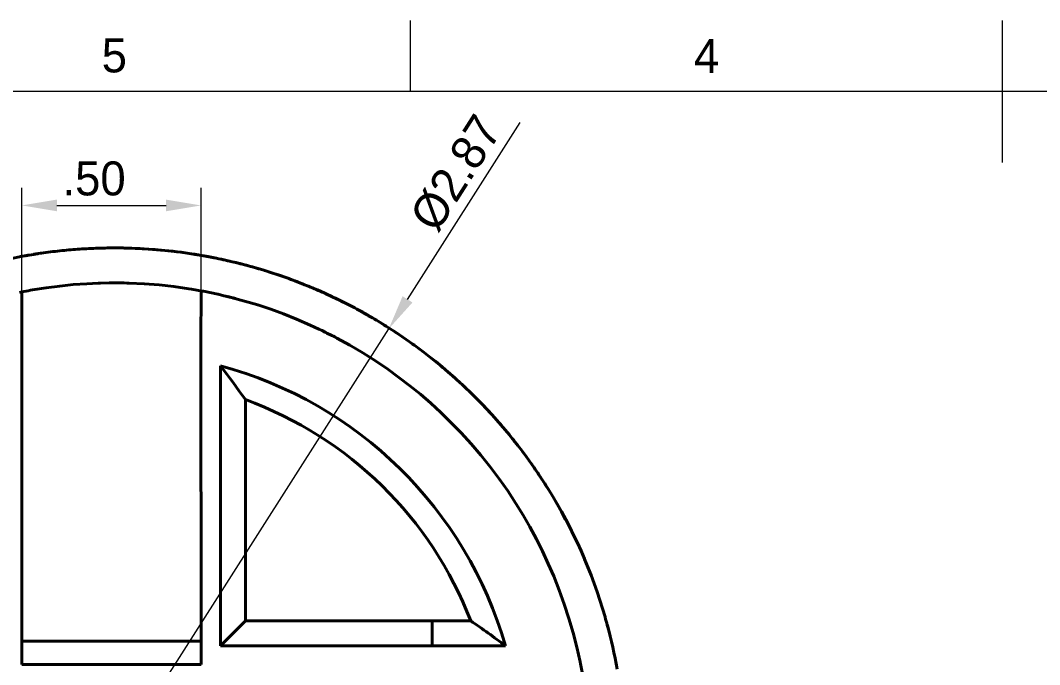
# Model space of a CAD drawing. Header units: inches. Extents: x 0.3 to 10.7, y 0.3 to 8.2.
# Drawn here: x 2.736 to 5.604, y 6.385 to 8.2 of the extents above; entities that cross this region are included whole.
import ezdxf

# ---------------------------------------------------------------- set-up
doc = ezdxf.new("R2010")
doc.units = ezdxf.units.IN
doc.header["$LTSCALE"] = 0.03937
doc.header["$MEASUREMENT"] = 0
for name, color, linetype in [('Annotations', 7, 'Continuous'), ('Border', 7, 'Continuous'), ('Geometries', 7, 'Continuous')]:
    doc.layers.add(name, color=color, linetype=linetype)
doc.styles.add('Shapr0', font='txt', dxfattribs={"height": 0.0957})
doc.styles.add('Shapr2', font='txt', dxfattribs={"height": 0.0957})
doc.dimstyles.new('ISO-25', dxfattribs={"dimtxt": 0.098425, "dimasz": 0.098425, "dimexe": 0.049213, "dimexo": 0.024606, "dimgap": 0.024606, "dimtad": 1, "dimtxsty": 'Standard', "dimcen": 0.098425, "dimadec": 0, "dimazin": 0, "dimtfac": 1, "dimtmove": 0, "dimatfit": 3, "dimfxl": 0.03937, "dimarcsym": 0})

# ---------------------------------------------------------------- blocks, each defined once
blk = doc.blocks.new('*D2')
at = {"layer": 'Annotations', "color": 0, "linetype": 'Continuous', "lineweight": 15}
for p, q in [((3.8252, 7.4142), (4.1421, 7.9122)), ((2.2317, 4.9102), (3.7723, 7.3312)), ((2.1788, 4.8272), (2.126, 4.7442))]:
    blk.add_line(p, q, dxfattribs=at)
at = {"layer": 'Annotations', "color": 0}
for points in [[(3.8113, 7.4231), (3.839, 7.4054), (3.7723, 7.3312)], [(2.1927, 4.8184), (2.165, 4.836), (2.2317, 4.9102)]]:
    blk.add_solid(points, dxfattribs=at)
at = {"layer": 'Defpoints', "color": 0}
for p in [(3.7723, 7.3312), (2.2317, 4.9102)]:
    blk.add_point(p, dxfattribs=at)
at = {"layer": 'Annotations', "color": 0, "lineweight": 15, "insert": (3.9621, 7.7699), "char_height": 0.0957, "attachment_point": 5, "rotation": 57.5284, "style": 'Shapr2'}
blk.add_mtext('%%c2.87', dxfattribs=at)
blk = doc.blocks.new('*D3')
at = {"layer": 'Annotations', "color": 0, "linetype": 'Continuous', "lineweight": 15}
for p, q in [((2.7399, 6.4766), (2.7399, 7.728)), ((3.244, 6.4766), (3.244, 7.728)), ((2.8383, 7.6788), (3.1456, 7.6788))]:
    blk.add_line(p, q, dxfattribs=at)
at = {"layer": 'Annotations', "color": 0}
for points in [[(2.8383, 7.6952), (2.8383, 7.6624), (2.7399, 7.6788)], [(3.1456, 7.6624), (3.1456, 7.6952), (3.244, 7.6788)]]:
    blk.add_solid(points, dxfattribs=at)
at = {"layer": 'Defpoints', "color": 0}
for p in [(3.244, 7.6788), (2.7399, 6.452), (3.244, 6.452)]:
    blk.add_point(p, dxfattribs=at)
at = {"layer": 'Annotations', "color": 0, "lineweight": 15, "insert": (2.943, 7.7542), "char_height": 0.0957, "attachment_point": 5, "style": 'Shapr2'}
blk.add_mtext('.50', dxfattribs=at)

msp = doc.modelspace()

# ---------------------------------------------------------------- linework, layer by layer
at = {"layer": 'Border', "linetype": 'Continuous', "lineweight": 15}
for p, q in [((3.8333, 8), (3.8333, 8.2)), ((5.5, 7.8), (5.5, 8.2)), ((10.5, 8), (0.5, 8))]:
    msp.add_line(p, q, dxfattribs=at)
at = {"layer": 'Geometries', "linetype": 'Continuous', "lineweight": 40}
for p, q in [((2.9634, 7.5586), (2.9637, 7.5586)), ((2.9678, 7.5587), (2.9678, 7.5587)), ((3.0011, 7.5591), (2.9978, 7.5591)), ((3.0111, 7.559), (3.0111, 7.559)), ((3.014, 7.559), (3.0111, 7.559)), ((3.0283, 7.5588), (3.0282, 7.5588)), ((3.0382, 7.5586), (3.0379, 7.5586)), ((2.7571, 7.5384), (2.757, 7.5384)), ((2.757, 7.5383), (2.7571, 7.5384)), ((2.7573, 7.5384), (2.7571, 7.5384)), ((2.7571, 7.5384), (2.7571, 7.5384)), ((2.7571, 7.5384), (2.7574, 7.5384)), ((2.7573, 7.5384), (2.7575, 7.5385)), ((2.7575, 7.5384), (2.7574, 7.5384)), ((2.7604, 7.5389), (2.7575, 7.5384)), ((2.7575, 7.5385), (2.7591, 7.5387)), ((2.7604, 7.539), (2.7591, 7.5387)), ((2.7607, 7.539), (2.7604, 7.5389)), ((2.7734, 7.5411), (2.7731, 7.541)), ((2.7737, 7.5411), (2.7737, 7.5411)), ((2.7797, 7.542), (2.7794, 7.542)), ((2.7858, 7.543), (2.7798, 7.5421)), ((3.2225, 7.5417), (3.2222, 7.5418)), ((3.226, 7.5412), (3.2228, 7.5417)), ((3.2231, 7.5416), (3.2228, 7.5417)), ((3.2231, 7.5416), (3.2259, 7.5412)), ((3.2264, 7.5411), (3.2259, 7.5412)), ((3.226, 7.5412), (3.2259, 7.5412)), ((3.2259, 7.5412), (3.2259, 7.5412)), ((3.2259, 7.5412), (3.226, 7.5411)), ((3.226, 7.5412), (3.2259, 7.5412)), ((3.226, 7.5411), (3.226, 7.5412)), ((3.2262, 7.5411), (3.226, 7.5411)), ((3.226, 7.5411), (3.2263, 7.5411)), ((3.2262, 7.5412), (3.2264, 7.5411)), ((3.2264, 7.5411), (3.2262, 7.5411)), ((3.2264, 7.5411), (3.2263, 7.5411)), ((3.2606, 7.5352), (3.2563, 7.536)), ((2.9541, 7.4599), (2.9229, 7.4584)), ((2.9611, 7.4601), (2.9541, 7.4599)), ((2.9887, 7.4606), (2.9859, 7.4606)), ((2.9869, 7.4606), (2.9859, 7.4606)), ((2.9985, 7.4606), (2.9869, 7.4606)), ((2.9957, 7.4606), (2.9869, 7.4606)), ((2.9887, 7.4606), (2.9958, 7.4606)), ((2.9985, 7.4606), (2.9957, 7.4606)), ((2.9958, 7.4606), (2.9985, 7.4606)), ((2.9987, 7.4606), (2.9985, 7.4606)), ((2.9987, 7.4606), (2.9985, 7.4606)), ((2.9985, 7.4606), (2.9987, 7.4606)), ((3.0006, 7.4606), (2.9987, 7.4606)), ((2.9996, 7.4606), (2.9987, 7.4606)), ((3.0005, 7.4606), (2.9987, 7.4606)), ((2.9996, 7.4606), (3.0003, 7.4606)), ((3, 7.4606), (2.9996, 7.4606)), ((3, 7.4606), (3.0004, 7.4606)), ((3.0003, 7.4606), (3.0004, 7.4606)), ((3.0004, 7.4606), (3.0006, 7.4606)), ((3.0006, 7.4606), (3.0279, 7.4604)), ((3.035, 7.4602), (3.0279, 7.4604)), ((3.035, 7.4602), (3.0397, 7.4601)), ((3.0397, 7.4601), (3.0406, 7.46)), ((2.7395, 7.435), (2.7328, 7.4337)), ((2.7571, 7.4384), (2.7395, 7.435)), ((2.74, 7.2903), (2.7395, 7.435)), ((2.7571, 7.4384), (2.7573, 7.4385)), ((2.7644, 7.4397), (2.7573, 7.4385)), ((3.2173, 7.4429), (3.2469, 7.4377)), ((3.2436, 7.2938), (3.2441, 7.4382)), ((3.3085, 7.4246), (3.3136, 7.4234)), ((3.3339, 7.4184), (3.3085, 7.4246)), ((3.3136, 7.4234), (3.3245, 7.4207)), ((3.3378, 7.4173), (3.3332, 7.4185)), ((3.3355, 7.4179), (3.3339, 7.4183)), ((3.3395, 7.4169), (3.3355, 7.4179)), ((3.3457, 7.4152), (3.3378, 7.4173)), ((3.3457, 7.4152), (3.3395, 7.4169)), ((3.5846, 7.3262), (3.5759, 7.3304)), ((3.5948, 7.3213), (3.5846, 7.3262)), ((3.5948, 7.3213), (3.5984, 7.3194)), ((3.5984, 7.3194), (3.5949, 7.3212)), ((3.6124, 7.3123), (3.5984, 7.3194)), ((2.7397, 7.014), (2.74, 7.2903)), ((3.244, 6.452), (3.2436, 7.2938)), ((3.6168, 7.3101), (3.6124, 7.3123)), ((3.6168, 7.3101), (3.6202, 7.3083)), ((3.6202, 7.3083), (3.6218, 7.3075)), ((3.299, 6.4385), (3.2987, 7.2274)), ((3.9572, 7.1939), (3.9571, 7.194)), ((3.9852, 7.1682), (3.9847, 7.1687)), ((3.987, 7.1665), (3.9852, 7.1682)), ((4.012, 7.1422), (4.0119, 7.1424)), ((3.3687, 7.1318), (3.369, 6.5085)), ((4.0125, 7.1418), (4.012, 7.1422)), ((4.0376, 7.1162), (4.0375, 7.1163)), ((4.039, 7.1148), (4.039, 7.1148)), ((2.7397, 7.014), (2.7399, 6.452)), ((3.369, 6.5085), (3.299, 6.4385)), ((3.369, 6.5085), (3.8945, 6.5084)), ((3.8945, 6.5084), (4.0032, 6.5086)), ((3.8945, 6.4384), (3.8945, 6.5084)), ((2.7399, 6.452), (3.244, 6.452)), ((2.7399, 6.452), (2.7399, 6.3856)), ((3.244, 6.3856), (3.244, 6.452)), ((3.8945, 6.4384), (3.299, 6.4385)), ((4.1005, 6.4388), (3.8945, 6.4384)), ((3.244, 6.3856), (2.7399, 6.3856)), ((4.3119, 6.388), (4.3182, 6.3546))]:
    msp.add_line(p, q, dxfattribs=at)
at = {"layer": 'Geometries', "linetype": 'Continuous', "lineweight": 40, "flags": 128}
for points in [[(2.7867, 7.5431), (2.7921, 7.5439), (2.7946, 7.5443)], [(2.8964, 7.5553), (2.8965, 7.5553), (2.9025, 7.5557), (2.9084, 7.5561), (2.9143, 7.5565), (2.9153, 7.5565)], [(2.9501, 7.5582), (2.9501, 7.5582), (2.9503, 7.5582), (2.9505, 7.5582), (2.9508, 7.5582), (2.9512, 7.5583), (2.9518, 7.5583), (2.9525, 7.5583), (2.9532, 7.5583), (2.954, 7.5583), (2.9549, 7.5584), (2.956, 7.5584), (2.9569, 7.5584), (2.9578, 7.5585), (2.9588, 7.5585), (2.9592, 7.5585), (2.9596, 7.5585), (2.9599, 7.5585), (2.9603, 7.5585), (2.9607, 7.5585), (2.9611, 7.5585), (2.9615, 7.5586), (2.963, 7.5586)], [(2.963, 7.5586), (2.963, 7.5586), (2.9634, 7.5586)], [(2.9637, 7.5586), (2.9646, 7.5586), (2.9662, 7.5587), (2.9677, 7.5587)], [(2.9678, 7.5587), (2.968, 7.5587), (2.974, 7.5588), (2.9799, 7.5589), (2.9859, 7.559), (2.9918, 7.559), (2.9955, 7.5591)], [(2.9955, 7.5591), (2.9978, 7.5591), (2.9978, 7.5591)], [(2.9988, 7.5591), (2.9986, 7.5591), (2.9985, 7.5591), (2.9983, 7.5591), (2.9981, 7.5591), (2.998, 7.5591), (2.9978, 7.5591), (2.9978, 7.5591)], [(3.0011, 7.5591), (3.0037, 7.5591), (3.0097, 7.559), (3.0111, 7.559)], [(3.0111, 7.559), (3.0112, 7.559), (3.0125, 7.559), (3.0138, 7.559), (3.0143, 7.559), (3.0147, 7.559), (3.0151, 7.559), (3.0155, 7.559), (3.0159, 7.559), (3.0164, 7.559), (3.0168, 7.559), (3.0182, 7.559), (3.0196, 7.5589), (3.0208, 7.5589), (3.0211, 7.5589)], [(3.014, 7.559), (3.0157, 7.559), (3.0216, 7.5589), (3.0276, 7.5588), (3.0282, 7.5588)], [(3.0211, 7.5589), (3.0219, 7.5589), (3.0229, 7.5589), (3.0238, 7.5589), (3.0246, 7.5589), (3.0252, 7.5589), (3.0258, 7.5589), (3.0263, 7.5588), (3.0269, 7.5588), (3.0273, 7.5588), (3.0276, 7.5588), (3.0279, 7.5588), (3.028, 7.5588), (3.0281, 7.5588), (3.0282, 7.5588), (3.0282, 7.5588)], [(3.028, 7.5588), (3.0279, 7.5588), (3.0276, 7.5588), (3.0273, 7.5588), (3.0269, 7.5588), (3.0263, 7.5588), (3.0258, 7.5589), (3.0252, 7.5589), (3.0246, 7.5589), (3.0238, 7.5589), (3.0229, 7.5589), (3.022, 7.5589), (3.0211, 7.5589)], [(3.0379, 7.5586), (3.0377, 7.5586), (3.0365, 7.5586), (3.0352, 7.5586), (3.0339, 7.5587), (3.0329, 7.5587), (3.0318, 7.5587), (3.0308, 7.5587), (3.0297, 7.5588), (3.0287, 7.5588), (3.028, 7.5588)], [(3.0282, 7.5588), (3.0282, 7.5588), (3.0281, 7.5588), (3.028, 7.5588), (3.028, 7.5588)], [(3.0283, 7.5588), (3.0335, 7.5587), (3.0377, 7.5586)], [(2.7356, 7.5345), (2.7356, 7.5345), (2.7419, 7.5357), (2.7482, 7.5368), (2.7544, 7.5379), (2.757, 7.5383)], [(2.757, 7.5384), (2.7567, 7.5383), (2.7557, 7.5381), (2.7547, 7.538), (2.7537, 7.5378), (2.7526, 7.5376), (2.7515, 7.5374), (2.7504, 7.5372), (2.7493, 7.537), (2.7481, 7.5368), (2.7475, 7.5367)], [(2.7607, 7.539), (2.7607, 7.539), (2.767, 7.54), (2.7731, 7.541)], [(2.7755, 7.5414), (2.7754, 7.5414), (2.7752, 7.5413), (2.775, 7.5413), (2.7748, 7.5413), (2.7746, 7.5412), (2.7744, 7.5412), (2.7742, 7.5412), (2.7741, 7.5412), (2.774, 7.5411), (2.7738, 7.5411), (2.7737, 7.5411), (2.7736, 7.5411), (2.7735, 7.5411), (2.7734, 7.5411), (2.7734, 7.541), (2.7733, 7.541), (2.7732, 7.541), (2.7732, 7.541), (2.7732, 7.541), (2.7731, 7.541), (2.7731, 7.541), (2.7731, 7.541), (2.7731, 7.541), (2.7731, 7.541)], [(2.7734, 7.5411), (2.7795, 7.542), (2.7798, 7.5421)], [(2.7794, 7.542), (2.7793, 7.542), (2.779, 7.5419), (2.7788, 7.5419), (2.7786, 7.5419), (2.7784, 7.5418), (2.7782, 7.5418), (2.778, 7.5418), (2.7778, 7.5418), (2.7777, 7.5417), (2.7775, 7.5417), (2.7772, 7.5416), (2.7768, 7.5416), (2.7765, 7.5415), (2.7762, 7.5415), (2.7759, 7.5415), (2.7757, 7.5414), (2.7755, 7.5414)], [(2.7858, 7.543), (2.7857, 7.543), (2.7856, 7.5429), (2.7854, 7.5429), (2.7852, 7.5429), (2.785, 7.5429), (2.7848, 7.5428), (2.7846, 7.5428), (2.7843, 7.5428), (2.7841, 7.5427), (2.7838, 7.5427), (2.7836, 7.5426), (2.7834, 7.5426), (2.783, 7.5425), (2.7825, 7.5425), (2.7822, 7.5424), (2.7818, 7.5424), (2.7814, 7.5423), (2.7811, 7.5423), (2.7807, 7.5422), (2.7804, 7.5422), (2.7801, 7.5421), (2.7798, 7.5421), (2.7797, 7.542)], [(2.7858, 7.543), (2.7858, 7.543), (2.7867, 7.5431)], [(3.2225, 7.5417), (3.2247, 7.5414), (3.2259, 7.5412)], [(3.2259, 7.5412), (3.2245, 7.5414), (3.2231, 7.5416)], [(3.2264, 7.5411), (3.231, 7.5403), (3.2373, 7.5393), (3.2436, 7.5382), (3.2454, 7.5379)], [(3.2454, 7.5379), (3.2499, 7.5371), (3.2562, 7.536), (3.2563, 7.536)], [(3.2606, 7.5352), (3.2605, 7.5352), (3.2598, 7.5354), (3.259, 7.5355), (3.2582, 7.5357), (3.2574, 7.5358), (3.2567, 7.5359), (3.2558, 7.5361), (3.255, 7.5362), (3.2542, 7.5364), (3.2532, 7.5366), (3.2531, 7.5366)], [(3.2606, 7.5352), (3.2625, 7.5349), (3.2688, 7.5337), (3.275, 7.5325), (3.2813, 7.5313), (3.2825, 7.531)], [(3.2779, 7.5319), (3.2779, 7.5319), (3.2779, 7.5319), (3.2778, 7.5319), (3.2777, 7.532), (3.2777, 7.532), (3.2776, 7.532), (3.2776, 7.532), (3.2776, 7.532), (3.2775, 7.532), (3.2775, 7.532), (3.2775, 7.532), (3.2775, 7.532), (3.2775, 7.532), (3.2774, 7.532), (3.2774, 7.532), (3.2774, 7.532), (3.2774, 7.532), (3.2774, 7.532), (3.2774, 7.532), (3.2774, 7.532), (3.2773, 7.532), (3.2773, 7.532), (3.2773, 7.532), (3.2773, 7.532), (3.2773, 7.532), (3.2773, 7.532), (3.2773, 7.5321), (3.2772, 7.5321), (3.2772, 7.5321), (3.2772, 7.5321), (3.2772, 7.5321), (3.2772, 7.5321), (3.2772, 7.5321), (3.2772, 7.5321), (3.2771, 7.5321), (3.2771, 7.5321), (3.2771, 7.5321), (3.2771, 7.5321), (3.2771, 7.5321), (3.2771, 7.5321), (3.2771, 7.5321), (3.277, 7.5321), (3.277, 7.5321), (3.277, 7.5321), (3.277, 7.5321), (3.277, 7.5321), (3.277, 7.5321), (3.277, 7.5321), (3.2769, 7.5321), (3.2769, 7.5321), (3.2769, 7.5321), (3.2769, 7.5321), (3.2769, 7.5321), (3.2769, 7.5321), (3.2769, 7.5321), (3.2769, 7.5321), (3.2769, 7.5321), (3.2769, 7.5321), (3.2769, 7.5321), (3.2769, 7.5321), (3.2769, 7.5321), (3.2769, 7.5321), (3.2769, 7.5321), (3.2769, 7.5321), (3.2769, 7.5321), (3.2768, 7.5321), (3.2768, 7.5321), (3.2768, 7.5321), (3.2768, 7.5321), (3.2768, 7.5321), (3.2768, 7.5321), (3.2768, 7.5321), (3.2768, 7.5321), (3.2768, 7.5321), (3.2768, 7.5321), (3.2768, 7.5321), (3.2768, 7.5321), (3.2768, 7.5321), (3.2767, 7.5322), (3.2767, 7.5322), (3.2767, 7.5322), (3.2767, 7.5322), (3.2767, 7.5322), (3.2767, 7.5322), (3.2767, 7.5322), (3.2767, 7.5322), (3.2767, 7.5322), (3.2765, 7.5322), (3.2763, 7.5322), (3.2762, 7.5323), (3.2759, 7.5323), (3.2756, 7.5324), (3.2753, 7.5324), (3.2751, 7.5325), (3.2749, 7.5325), (3.2746, 7.5326), (3.2743, 7.5326), (3.2742, 7.5326), (3.2741, 7.5327), (3.2741, 7.5327), (3.274, 7.5327), (3.274, 7.5327), (3.2739, 7.5327), (3.2738, 7.5327), (3.2738, 7.5327), (3.2737, 7.5327), (3.2736, 7.5328), (3.2736, 7.5328), (3.2735, 7.5328), (3.2734, 7.5328), (3.2734, 7.5328), (3.2733, 7.5328), (3.2732, 7.5328), (3.2732, 7.5328), (3.2731, 7.5329), (3.2731, 7.5329), (3.273, 7.5329), (3.273, 7.5329), (3.2729, 7.5329), (3.2729, 7.5329), (3.2729, 7.5329), (3.2728, 7.5329), (3.2728, 7.5329), (3.2728, 7.5329), (3.2727, 7.5329), (3.2727, 7.5329), (3.2727, 7.5329), (3.2726, 7.533), (3.2726, 7.533), (3.2726, 7.533), (3.2725, 7.533), (3.2725, 7.533), (3.2725, 7.533), (3.2725, 7.533), (3.2724, 7.533), (3.2724, 7.533), (3.2724, 7.533), (3.2724, 7.533), (3.2724, 7.533), (3.2724, 7.533), (3.2723, 7.533), (3.2723, 7.533), (3.2723, 7.533), (3.2723, 7.533), (3.2723, 7.533), (3.2723, 7.533), (3.2723, 7.533), (3.2723, 7.533), (3.2723, 7.533), (3.2722, 7.533), (3.2722, 7.533), (3.2722, 7.533), (3.2722, 7.533), (3.2721, 7.533), (3.2721, 7.5331), (3.2721, 7.5331), (3.272, 7.5331), (3.2719, 7.5331), (3.2719, 7.5331), (3.2718, 7.5331), (3.2718, 7.5331), (3.2717, 7.5331), (3.2717, 7.5331), (3.2717, 7.5331), (3.2716, 7.5331), (3.2716, 7.5332), (3.2716, 7.5332), (3.2715, 7.5332), (3.2715, 7.5332), (3.2715, 7.5332), (3.2715, 7.5332), (3.2715, 7.5332), (3.2715, 7.5332), (3.2715, 7.5332), (3.2715, 7.5332), (3.2714, 7.5332), (3.2714, 7.5332), (3.2714, 7.5332), (3.2713, 7.5332), (3.2711, 7.5332), (3.271, 7.5333), (3.2708, 7.5333), (3.2706, 7.5333), (3.2704, 7.5334), (3.2701, 7.5334), (3.2698, 7.5335), (3.2695, 7.5335), (3.2692, 7.5336), (3.2688, 7.5337), (3.2684, 7.5338), (3.268, 7.5338), (3.2676, 7.5339), (3.2672, 7.534), (3.2667, 7.5341), (3.2663, 7.5342), (3.2658, 7.5343), (3.2653, 7.5343), (3.2646, 7.5345), (3.264, 7.5346), (3.2633, 7.5347), (3.2626, 7.5349), (3.2619, 7.535), (3.2612, 7.5351), (3.2606, 7.5352)], [(3.2796, 7.5316), (3.2794, 7.5316), (3.2793, 7.5316), (3.2792, 7.5317), (3.2791, 7.5317), (3.279, 7.5317), (3.2789, 7.5317), (3.2787, 7.5318), (3.2786, 7.5318), (3.2785, 7.5318), (3.2785, 7.5318), (3.2784, 7.5318), (3.2783, 7.5318), (3.2782, 7.5319), (3.2781, 7.5319), (3.2781, 7.5319), (3.278, 7.5319), (3.2779, 7.5319)], [(3.2825, 7.531), (3.2876, 7.53), (3.2938, 7.5287), (3.3001, 7.5274), (3.3063, 7.526), (3.3126, 7.5247), (3.3189, 7.5232), (3.3251, 7.5218), (3.3314, 7.5203), (3.3371, 7.519), (3.3429, 7.5176), (3.3487, 7.5161), (3.3545, 7.5147), (3.3602, 7.5132), (3.366, 7.5117), (3.3717, 7.5102), (3.3775, 7.5086), (3.3832, 7.507), (3.3889, 7.5054), (3.3947, 7.5038), (3.4004, 7.5022), (3.4061, 7.5005), (3.4118, 7.4988), (3.4175, 7.4971), (3.4232, 7.4953), (3.4289, 7.4936), (3.4346, 7.4918), (3.4403, 7.4899), (3.446, 7.4881), (3.4516, 7.4862), (3.4572, 7.4844), (3.4629, 7.4825), (3.4685, 7.4805), (3.4741, 7.4786), (3.4797, 7.4766), (3.4853, 7.4746), (3.4909, 7.4726), (3.4965, 7.4705), (3.5021, 7.4685), (3.5077, 7.4664), (3.5132, 7.4643), (3.5188, 7.4621), (3.5243, 7.46), (3.5298, 7.4578), (3.5354, 7.4556), (3.5409, 7.4533), (3.5465, 7.4511), (3.552, 7.4488), (3.5575, 7.4465), (3.563, 7.4442), (3.5684, 7.4418), (3.5739, 7.4395), (3.5793, 7.4371), (3.5848, 7.4347), (3.5902, 7.4322), (3.5956, 7.4298), (3.601, 7.4273), (3.6064, 7.4248), (3.6118, 7.4223), (3.6172, 7.4198), (3.6226, 7.4172), (3.6279, 7.4146), (3.6333, 7.412), (3.6386, 7.4094), (3.6439, 7.4067), (3.6493, 7.404), (3.6546, 7.4013), (3.6599, 7.3986), (3.6652, 7.3958), (3.6709, 7.3929), (3.6765, 7.3899), (3.6821, 7.3869), (3.6877, 7.3838), (3.6933, 7.3808), (3.6989, 7.3777), (3.7045, 7.3746), (3.71, 7.3714), (3.7155, 7.3683), (3.7211, 7.3651), (3.7266, 7.3619), (3.7321, 7.3586), (3.7375, 7.3554), (3.743, 7.3521), (3.7485, 7.3488), (3.7539, 7.3454), (3.7594, 7.342), (3.7648, 7.3386), (3.7702, 7.3352), (3.7756, 7.3318), (3.7806, 7.3286), (3.7856, 7.3253), (3.7906, 7.3221), (3.7955, 7.3188), (3.8005, 7.3155), (3.8054, 7.3122), (3.8103, 7.3088), (3.8152, 7.3055), (3.8201, 7.3021), (3.8249, 7.2987), (3.8298, 7.2953), (3.8346, 7.2918), (3.8395, 7.2884), (3.8443, 7.2849), (3.8491, 7.2814), (3.8539, 7.2779), (3.8587, 7.2743), (3.8635, 7.2707), (3.8682, 7.2671), (3.873, 7.2635), (3.8777, 7.2599), (3.8824, 7.2563), (3.887, 7.2526), (3.8917, 7.2489), (3.8964, 7.2452), (3.901, 7.2415), (3.9056, 7.2378), (3.9102, 7.234), (3.9148, 7.2303), (3.9194, 7.2265), (3.9239, 7.2227), (3.9285, 7.2188), (3.933, 7.215), (3.9375, 7.2111), (3.942, 7.2072), (3.9465, 7.2033), (3.951, 7.1994), (3.9555, 7.1954), (3.9599, 7.1914), (3.9643, 7.1875), (3.9687, 7.1835), (3.9731, 7.1794), (3.9775, 7.1754), (3.9818, 7.1714), (3.9861, 7.1673), (3.9904, 7.1632), (3.9947, 7.1591), (3.999, 7.155), (4.0033, 7.1508), (4.0075, 7.1467), (4.0117, 7.1425), (4.0159, 7.1383), (4.0201, 7.1341), (4.0243, 7.1299), (4.0285, 7.1256), (4.0326, 7.1214), (4.0368, 7.1171), (4.0409, 7.1128), (4.045, 7.1084), (4.0491, 7.1041), (4.0534, 7.0994), (4.0577, 7.0947), (4.062, 7.09), (4.0663, 7.0853), (4.0706, 7.0806), (4.0748, 7.0758), (4.079, 7.0711), (4.0832, 7.0663), (4.0874, 7.0615), (4.0915, 7.0566), (4.0957, 7.0518), (4.0998, 7.0469), (4.1039, 7.0421), (4.1079, 7.0372), (4.112, 7.0322), (4.116, 7.0273), (4.12, 7.0223), (4.124, 7.0173), (4.128, 7.0123), (4.132, 7.0073), (4.1356, 7.0026), (4.1393, 6.9979), (4.1429, 6.9931), (4.1465, 6.9884), (4.1501, 6.9836), (4.1536, 6.9789), (4.1572, 6.9741), (4.1607, 6.9693), (4.1642, 6.9645), (4.1677, 6.9596), (4.1712, 6.9548), (4.1746, 6.9499), (4.178, 6.945), (4.1815, 6.9402), (4.1848, 6.9353), (4.1882, 6.9303), (4.1916, 6.9254), (4.1949, 6.9204), (4.1982, 6.9154), (4.2015, 6.9104), (4.2048, 6.9054), (4.208, 6.9004), (4.2113, 6.8954), (4.2145, 6.8904), (4.2176, 6.8854), (4.2208, 6.8803), (4.2208, 6.8803)], [(2.7644, 7.4397), (2.7699, 7.4407), (2.808, 7.4468), (2.8462, 7.4518), (2.8845, 7.4557), (2.9229, 7.4584), (2.9229, 7.4584)], [(2.9611, 7.4601), (2.9614, 7.4601), (2.9859, 7.4606)], [(3.0406, 7.46), (3.0421, 7.46), (3.0841, 7.458), (3.126, 7.4547), (3.1677, 7.4501), (3.2093, 7.4442), (3.2173, 7.4429)], [(3.2469, 7.4377), (3.2508, 7.4369), (3.2916, 7.4285)], [(3.2916, 7.4285), (3.2921, 7.4284), (3.3085, 7.4246)], [(3.3195, 7.422), (3.3296, 7.4194), (3.3339, 7.4183)], [(3.3245, 7.4207), (3.3296, 7.4195), (3.3332, 7.4185)], [(3.3457, 7.4152), (3.3667, 7.4094), (3.4036, 7.3984), (3.4036, 7.3984)], [(3.4036, 7.3984), (3.4401, 7.3862), (3.4764, 7.373), (3.5123, 7.3588), (3.5509, 7.342), (3.5759, 7.3304)], [(3.5846, 7.3262), (3.589, 7.3241), (3.5949, 7.3212)], [(3.6218, 7.3075), (3.6264, 7.3051), (3.6632, 7.2848), (3.6993, 7.2634), (3.7349, 7.2409), (3.7697, 7.2172), (3.801, 7.1946), (3.8315, 7.1711), (3.8613, 7.1468), (3.8904, 7.1216), (3.9188, 7.0955), (3.9465, 7.0686), (3.9758, 7.0383), (4.0041, 7.0073), (4.0314, 6.9753), (4.0577, 6.9426), (4.0829, 6.9089), (4.1071, 6.8745), (4.1302, 6.8393), (4.1504, 6.8064), (4.1696, 6.7731), (4.1879, 6.7392), (4.2051, 6.7047), (4.2214, 6.6698), (4.2367, 6.6343), (4.2522, 6.5952), (4.2664, 6.5556), (4.2794, 6.5157), (4.2911, 6.4753), (4.3016, 6.4346), (4.3108, 6.3935), (4.3119, 6.388)], [(3.956, 7.195), (3.956, 7.195), (3.956, 7.1949), (3.9561, 7.1949), (3.9562, 7.1948), (3.9563, 7.1947), (3.9564, 7.1946), (3.9565, 7.1945), (3.9567, 7.1944), (3.9569, 7.1942), (3.9571, 7.194), (3.9572, 7.1939)], [(3.9571, 7.194), (3.957, 7.1941), (3.9568, 7.1943), (3.9566, 7.1944), (3.9565, 7.1945), (3.9564, 7.1947), (3.9562, 7.1947), (3.9562, 7.1948), (3.9561, 7.1949), (3.956, 7.1949), (3.956, 7.195), (3.956, 7.195)], [(3.9582, 7.193), (3.9572, 7.1939), (3.9572, 7.1939)], [(3.9847, 7.1687), (3.9846, 7.1687), (3.9813, 7.1719), (3.9778, 7.1751), (3.9744, 7.1783), (3.9701, 7.1822), (3.9658, 7.1861), (3.9615, 7.1901), (3.9582, 7.193)], [(3.9847, 7.1687), (3.9854, 7.168), (3.9863, 7.1672), (3.987, 7.1665)], [(3.9871, 7.1664), (3.9869, 7.1666), (3.986, 7.1675), (3.9852, 7.1682)], [(4.0119, 7.1424), (4.0119, 7.1424), (4.0125, 7.1418)], [(4.016, 7.1383), (4.0125, 7.1418), (4.0125, 7.1418)], [(4.0375, 7.1163), (4.0375, 7.1163), (4.0341, 7.1199), (4.0306, 7.1235), (4.0271, 7.1271), (4.0235, 7.1308), (4.0198, 7.1344), (4.0162, 7.1381), (4.016, 7.1383)], [(4.0375, 7.1163), (4.0376, 7.1162), (4.0378, 7.116), (4.038, 7.1158), (4.0382, 7.1156), (4.0384, 7.1154), (4.0385, 7.1152), (4.0387, 7.1151), (4.0388, 7.115), (4.0389, 7.1149), (4.0389, 7.1148), (4.039, 7.1148), (4.039, 7.1148)], [(4.039, 7.1148), (4.039, 7.1148), (4.0389, 7.1148), (4.0389, 7.1149), (4.0388, 7.1149), (4.0387, 7.115), (4.0386, 7.1152), (4.0385, 7.1153), (4.0383, 7.1155), (4.0381, 7.1157), (4.0379, 7.1159), (4.0377, 7.1161), (4.0376, 7.1162)], [(4.381, 6.5197), (4.381, 6.5196), (4.3827, 6.5139), (4.3843, 6.5082), (4.3859, 6.5025), (4.3874, 6.4967), (4.3875, 6.4965)]]:
    msp.add_lwpolyline(points, dxfattribs=at)
at = {"layer": 'Geometries', "linetype": 'Continuous', "lineweight": 40}
for centre, radius, start, end in [((3.0015, 6.1104), 1.4488, 96.1232, 98.2114), ((3.0012, 6.1136), 1.4455, 94.1574, 96.1236), ((3.0003, 6.1268), 1.4323, 91.3023, 93.4048), ((2.9991, 6.1148), 1.4443, 81.1135, 88.4668), ((2.9997, 6.125), 1.4341, 86.8609, 88.4594), ((2.9988, 6.1124), 1.4467, 81.0933, 86.8532), ((2.9997, 6.1153), 1.4436, 100.062, 103.0706), ((2.999, 6.1137), 1.4453, 79.8775, 80.95), ((3.0028, 6.131), 1.4277, 77.6136, 78.8221), ((3, 6.1219), 1.4372, 48.2442, 77.5816), ((1.1228, 5.5592), 2.7418, 35.0013, 37.4771), ((3, 6.1218), 1.1452, 16.0673, 74.8822), ((3.0001, 6.123), 1.4363, 45.2168, 46.5976), ((2.9996, 6.1225), 1.437, 45.2069, 46.5907), ((3, 6.1218), 1.0752, 21.0832, 69.9455), ((2.9931, 6.116), 1.4462, 31.9061, 43.7606), ((3.0087, 6.1259), 1.4277, 16.0133, 31.898), ((3.0086, 6.1259), 1.4279, 16.0126, 31.896), ((2.4617, 4.2596), 2.7266, 53.0576, 55.5732), ((2.9969, 6.1222), 1.4401, 10.014, 15.0632), ((2.9965, 6.1222), 1.4404, 10.0086, 15.0621)]:
    msp.add_arc(centre, radius, start, end, dxfattribs=at)

# ---------------------------------------------------------------- texts
at = {"layer": 'Border', "linetype": 'Continuous', "lineweight": 15, "char_height": 0.0957, "width": 0.0957, "attachment_point": 8, "style": 'Shapr0'}
for s, insert in [('5', (3, 8.0521)), ('4', (4.6667, 8.0521))]:
    msp.add_mtext(s, dxfattribs=dict(at, insert=insert))

# ---------------------------------------------------------------- dimensions: what is measured, and where the dimension line sits
at = {"layer": 'Annotations', "linetype": 'Continuous', "lineweight": 15}
dim = msp.add_diameter_dim_2p(p1=(2.2317, 4.9102), p2=(3.7723, 7.3312), dimstyle='ISO-25', override={"dimscale": 1, "dimgap": 0.027559, "dimdec": 2, "dimlfac": 1, "dimzin": 4, "dimdsep": 46, "dimtxsty": 'Shapr2', "dimfrac": 2, "dimlwd": 15, "dimlwe": 15}, dxfattribs=at)
dim.commit()
dim.dimension.update_dxf_attribs({"geometry": '*D2', "text_midpoint": (4.0257, 7.7294), "dimtype": 163})
dim = msp.add_linear_dim(base=(3.244, 7.6788), p1=(2.7399, 6.452), p2=(3.244, 6.452), dimstyle='ISO-25', override={"dimscale": 1, "dimgap": 0.027559, "dimdec": 2, "dimlfac": 1, "dimzin": 4, "dimdsep": 46, "dimtxsty": 'Shapr2', "dimse1": 0, "dimse2": 0, "dimfrac": 2, "dimlwd": 15, "dimlwe": 15}, dxfattribs=at)
dim.commit()
dim.dimension.update_dxf_attribs({"geometry": '*D3', "text_midpoint": (2.943, 7.6788), "dimtype": 160})

doc.saveas('drawing.dxf')
